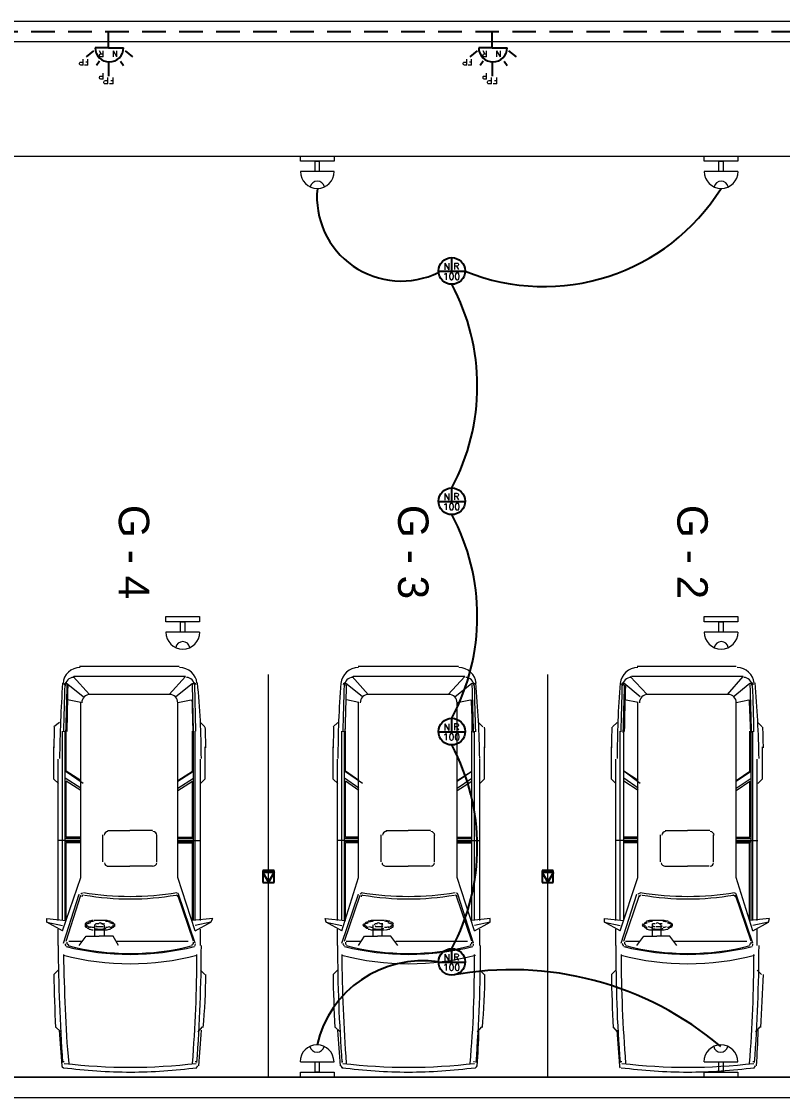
# Model space of a CAD drawing. Header units: millimetres. Extents: x -5 to 184, y -24 to 24.
# Drawn here: x 17.65 to 23.31, y -11 to -3 of the extents above; entities that cross this region are included whole.
import ezdxf

# ---------------------------------------------------------------- set-up
doc = ezdxf.new("R2010")
doc.units = ezdxf.units.MM
doc.linetypes.add('HIDDEN', pattern=[0.375, 0.25, -0.125])
doc.layers.add('Edificação', color=251, linetype='Continuous', lineweight=20)
doc.layers.add('Legenda', color=231, linetype='Continuous', lineweight=25)
for name, color, linetype in [('Eletroduto', 160, 'Continuous'), ('Estacionamento', 30, 'Continuous'), ('Pontos de iluminação', 50, 'Continuous')]:
    doc.layers.add(name, color=color, linetype=linetype)
doc.styles.add('Arial0', font='arial.ttf', dxfattribs={"height": 3.14658})
doc.styles.add('ROMANS', font='ROMANS.SHX')

msp = doc.modelspace()

# ---------------------------------------------------------------- linework, layer by layer
at = {"layer": 'Edificação', "color": 252}
msp.add_line((26.85, -3.15), (6.9, -3.15), dxfattribs=at)
at = {"layer": 'Edificação'}
for p, q in [((6.9, -4), (26.85, -4)), ((1.45, -10.85), (26.85, -10.85)), ((2.1, -11), (26.85, -11))]:
    msp.add_line(p, q, dxfattribs=at)
at = {"layer": 'Edificação', "color": 252}
msp.add_lwpolyline([(0, -11), (27, -11), (27, -3), (0, -3)], close=True, dxfattribs=at)
at = {"layer": 'Eletroduto', "linetype": 'HIDDEN', "ltscale": 0.7}
for p, q in [((9.75, -3.075), (24, -3.075)), ((18.3, -3.15), (18.3, -3.075)), ((21.15, -3.15), (21.15, -3.075))]:
    msp.add_line(p, q, dxfattribs=at)
at = {"layer": 'Eletroduto'}
for centre, radius, start, end in [((20.4741, -4.3037), 0.6261, 174.20831, 296.3093), ((21.5343, -3.4179), 1.5527, 247.86612, 328.00928), ((19.4347, -5.7106), 1.6051, 331.85817, 28.13421), ((19.4346, -7.4225), 1.6051, 331.85817, 28.13421), ((19.4347, -9.1356), 1.6051, 331.85817, 28.13421), ((20.6335, -10.7885), 0.8048, 81.59648, 167.14729), ((21.2932, -12.4517), 2.4017, 49.65147, 100.63238)]:
    msp.add_arc(centre, radius, start, end, dxfattribs=at)
at = {"layer": 'Estacionamento', "linetype": 'Continuous', "lineweight": 20}
for points in [[(18.8241, -7.7962), (18.085, -7.7962), (18.085, -7.7962)], [(20.8989, -7.7962), (20.1533, -7.7962), (20.1533, -7.7962)], [(22.9639, -7.7962), (22.228, -7.7962), (22.228, -7.7962)], [(18.1109, -8.0199), (17.9845, -7.9194), (17.9845, -7.9194)], [(18.1595, -8.0037), (18.0363, -7.8708), (18.0363, -7.8708)], [(18.8727, -7.8708), (18.0428, -7.8708), (18.0428, -7.8708)], [(18.7495, -8.0037), (18.8727, -7.8708), (18.8727, -7.8708)], [(18.7982, -8.0199), (18.9246, -7.9194), (18.9246, -7.9194)], [(20.1857, -8.0199), (20.0592, -7.9194), (20.0592, -7.9194)], [(20.2278, -8.0037), (20.1111, -7.8708), (20.1111, -7.8708)], [(20.9475, -7.8708), (20.1176, -7.8708), (20.1176, -7.8708)], [(20.8243, -8.0037), (20.9475, -7.8708), (20.9475, -7.8708)], [(20.8729, -8.0199), (20.9994, -7.9194), (20.9994, -7.9194)], [(22.2507, -8.0199), (22.1275, -7.9194), (22.1275, -7.9194)], [(22.3026, -8.0037), (22.1761, -7.8708), (22.1761, -7.8708)], [(23.0158, -7.8708), (22.1859, -7.8708), (22.1859, -7.8708)], [(22.8991, -8.0037), (23.0158, -7.8708), (23.0158, -7.8708)], [(22.9412, -8.0199), (23.0644, -7.9194), (23.0644, -7.9194)], [(18.9311, -8.276), (18.9246, -7.9291), (18.9246, -7.9291)], [(18.9473, -8.276), (18.9408, -7.9291), (18.9408, -7.9291)], [(18.0947, -8.062), (17.9942, -8.0426), (17.9942, -8.0426)], [(18.7495, -8.0037), (18.1595, -8.0037), (18.1595, -8.0037)], [(18.8144, -8.062), (18.9149, -8.0426), (18.9149, -8.0426)], [(20.1597, -8.062), (20.069, -8.0426), (20.069, -8.0426)], [(20.8243, -8.0037), (20.2278, -8.0037), (20.2278, -8.0037)], [(20.8891, -8.062), (20.9896, -8.0426), (20.9896, -8.0426)], [(22.2345, -8.062), (22.134, -8.0426), (22.134, -8.0426)], [(22.8991, -8.0037), (22.3026, -8.0037), (22.3026, -8.0037)], [(22.9639, -8.062), (23.0579, -8.0426), (23.0579, -8.0426)], [(17.9358, -8.2112), (17.8937, -8.2436), (17.8937, -8.2436)], [(19.0154, -8.2436), (18.983, -8.2112), (18.983, -8.2112)], [(20.0041, -8.2112), (19.9685, -8.2436), (19.9685, -8.2436)], [(21.0804, -8.2436), (21.048, -8.2112), (21.048, -8.2112)], [(22.0789, -8.2112), (22.0432, -8.2436), (22.0432, -8.2436)], [(23.1552, -8.2436), (23.1228, -8.2112), (23.1228, -8.2112)], [(17.9845, -8.5742), (17.9845, -8.276), (17.9845, -8.276)], [(18.9246, -8.5742), (18.9246, -8.276), (18.9246, -8.276)], [(20.0592, -8.5742), (20.0592, -8.276), (20.0592, -8.276)], [(20.9994, -8.5742), (20.9994, -8.276), (20.9994, -8.276)], [(22.1275, -8.5742), (22.1275, -8.276), (22.1275, -8.276)], [(23.0644, -8.5742), (23.0644, -8.276), (23.0644, -8.276)], [(17.9294, -8.665), (17.8937, -8.6326), (17.8937, -8.3927)], [(19.0154, -8.3927), (19.0154, -8.6326), (18.983, -8.665)], [(20.0041, -8.665), (19.9685, -8.6326), (19.9685, -8.3927)], [(21.0901, -8.3927), (21.0901, -8.6326), (21.0577, -8.665)], [(22.0692, -8.665), (22.0367, -8.6326), (22.0367, -8.3927)], [(23.1552, -8.3927), (23.1552, -8.6326), (23.1228, -8.665)], [(18.1109, -8.665), (17.978, -8.5742), (17.978, -8.5742)], [(18.0947, -8.7007), (17.978, -8.6261), (17.978, -8.6261)], [(18.0947, -8.6423), (17.9845, -8.5742), (17.9845, -8.5742)], [(18.8144, -8.6423), (18.9246, -8.5742), (18.9246, -8.5742)], [(18.8144, -8.6488), (18.9311, -8.5742), (18.9311, -8.5742)], [(18.8144, -8.7007), (18.9311, -8.6261), (18.9311, -8.6261)], [(20.1857, -8.665), (20.0528, -8.5742), (20.0528, -8.5742)], [(20.1597, -8.7007), (20.0528, -8.6261), (20.0528, -8.6261)], [(20.1597, -8.6423), (20.0592, -8.5742), (20.0592, -8.5742)], [(20.8891, -8.6423), (20.9994, -8.5742), (20.9994, -8.5742)], [(20.8891, -8.6488), (20.9994, -8.5742), (20.9994, -8.5742)], [(20.8891, -8.7007), (20.9994, -8.6261), (20.9994, -8.6261)], [(22.2507, -8.665), (22.1275, -8.5742), (22.1275, -8.5742)], [(22.2345, -8.6423), (22.1275, -8.5742), (22.1275, -8.5742)], [(22.2345, -8.7007), (22.1275, -8.6261), (22.1275, -8.6261)], [(22.9639, -8.6423), (23.0644, -8.5742), (23.0644, -8.5742)], [(22.9639, -8.6488), (23.0741, -8.5742), (23.0741, -8.5742)], [(22.9639, -8.7007), (23.0741, -8.6261), (23.0741, -8.6261)], [(18.0947, -8.7169), (17.9845, -8.6488), (17.9845, -8.6488)], [(17.9845, -9.0638), (17.9845, -8.6488), (17.9845, -8.6488)], [(18.8144, -8.7169), (18.9246, -8.6488), (18.9246, -8.6488)], [(18.9246, -9.0638), (18.9246, -8.6488), (18.9246, -8.6488)], [(20.1597, -8.7169), (20.0592, -8.6488), (20.0592, -8.6488)], [(20.0592, -9.0638), (20.0592, -8.6488), (20.0592, -8.6488)], [(20.8891, -8.7169), (20.9994, -8.6488), (20.9994, -8.6488)], [(20.9994, -9.0638), (20.9994, -8.6488), (20.9994, -8.6488)], [(22.2345, -8.7169), (22.1275, -8.6488), (22.1275, -8.6488)], [(22.1275, -9.0638), (22.1275, -8.6488), (22.1275, -8.6488)], [(22.9639, -8.7169), (23.0644, -8.6488), (23.0644, -8.6488)], [(23.0644, -9.0638), (23.0644, -8.6488), (23.0644, -8.6488)], [(18.2924, -9.0151), (18.4578, -9.0151), (18.4578, -9.0151)], [(18.6264, -9.0151), (18.4578, -9.0151), (18.4578, -9.0151)], [(20.3607, -9.0151), (20.5261, -9.0151), (20.5261, -9.0151)], [(20.6914, -9.0151), (20.5261, -9.0151), (20.5261, -9.0151)], [(22.4355, -9.0151), (22.6008, -9.0151), (22.6008, -9.0151)], [(22.7662, -9.0151), (22.6008, -9.0151), (22.6008, -9.0151)], [(18.0947, -9.0897), (17.9294, -9.0897), (17.9294, -9.0897)], [(18.0947, -9.0735), (17.978, -9.0735), (17.978, -9.0735)], [(18.0947, -9.0994), (17.978, -9.0994), (17.978, -9.0994)], [(18.0947, -9.0638), (17.9845, -9.0638), (17.9845, -9.0638)], [(18.0947, -9.1059), (17.9845, -9.1059), (17.9845, -9.1059)], [(18.8144, -9.0638), (18.9246, -9.0638), (18.9246, -9.0638)], [(18.8144, -9.0735), (18.9311, -9.0735), (18.9311, -9.0735)], [(18.8144, -9.0897), (18.983, -9.0897), (18.983, -9.0897)], [(18.8144, -9.0994), (18.9311, -9.0994), (18.9311, -9.0994)], [(18.8144, -9.1059), (18.9246, -9.1059), (18.9246, -9.1059)], [(20.1597, -9.0897), (20.0041, -9.0897), (20.0041, -9.0897)], [(20.1597, -9.0735), (20.0528, -9.0735), (20.0528, -9.0735)], [(20.1597, -9.0994), (20.0528, -9.0994), (20.0528, -9.0994)], [(20.1597, -9.0638), (20.0592, -9.0638), (20.0592, -9.0638)], [(20.1597, -9.1059), (20.0592, -9.1059), (20.0592, -9.1059)], [(20.8891, -9.0638), (20.9994, -9.0638), (20.9994, -9.0638)], [(20.8891, -9.0735), (20.9994, -9.0735), (20.9994, -9.0735)], [(20.8891, -9.0897), (21.0577, -9.0897), (21.0577, -9.0897)], [(20.8891, -9.0994), (20.9994, -9.0994), (20.9994, -9.0994)], [(20.8891, -9.1059), (20.9994, -9.1059), (20.9994, -9.1059)], [(22.2345, -9.0897), (22.0692, -9.0897), (22.0692, -9.0897)], [(22.2345, -9.0638), (22.1275, -9.0638), (22.1275, -9.0638)], [(22.2345, -9.0735), (22.1275, -9.0735), (22.1275, -9.0735)], [(22.2345, -9.0994), (22.1275, -9.0994), (22.1275, -9.0994)], [(22.2345, -9.1059), (22.1275, -9.1059), (22.1275, -9.1059)], [(22.9639, -9.0638), (23.0644, -9.0638), (23.0644, -9.0638)], [(22.9639, -9.0735), (23.0741, -9.0735), (23.0741, -9.0735)], [(22.9639, -9.0897), (23.1228, -9.0897), (23.1228, -9.0897)], [(22.9639, -9.0994), (23.0741, -9.0994), (23.0741, -9.0994)], [(22.9639, -9.1059), (23.0644, -9.1059), (23.0644, -9.1059)]]:
    msp.add_lwpolyline(points, dxfattribs=at)
at = {"layer": 'Estacionamento', "linetype": 'Continuous', "lineweight": 9}
for points in [[(19.4887, -10.85), (17.4204, -10.85), (17.4204, -7.8546)], [(21.5634, -10.85), (19.4887, -10.85), (19.4887, -7.8546)], [(23.6252, -10.85), (21.5634, -10.85), (21.5634, -7.8546)], [(18.0947, -9.3652), (18.0947, -8.062), (18.0947, -8.062)], [(18.8144, -9.3652), (18.8144, -8.062), (18.8144, -8.062)], [(20.1565, -9.3652), (20.1565, -8.062), (20.1565, -8.062)], [(20.8891, -9.3652), (20.8891, -8.062), (20.8891, -8.062)], [(22.2313, -9.3652), (22.2313, -8.062), (22.2313, -8.062)], [(22.9639, -9.3652), (22.9639, -8.062), (22.9639, -8.062)], [(17.9585, -9.6829), (17.9585, -8.276), (17.9585, -8.276)], [(17.978, -9.6829), (17.978, -8.276), (17.978, -8.276)], [(18.9311, -9.6829), (18.9311, -8.276), (18.9311, -8.276)], [(18.9441, -9.6829), (18.9441, -8.276), (18.9441, -8.276)], [(20.0333, -9.6829), (20.0333, -8.276), (20.0333, -8.276)], [(20.0528, -9.6829), (20.0528, -8.276), (20.0528, -8.276)], [(20.9994, -9.6829), (20.9994, -8.276), (20.9994, -8.276)], [(21.0188, -9.6829), (21.0188, -8.276), (21.0188, -8.276)], [(22.1016, -9.6829), (22.1016, -8.276), (22.1016, -8.276)], [(22.1275, -9.6829), (22.1275, -8.276), (22.1275, -8.276)], [(23.0741, -9.6829), (23.0741, -8.276), (23.0741, -8.276)], [(23.0871, -9.6829), (23.0871, -8.276), (23.0871, -8.276)], [(17.9261, -9.6829), (17.9261, -8.4835), (17.9261, -8.4835)], [(18.983, -9.6829), (18.983, -8.4835), (18.983, -8.4835)], [(20.0009, -9.6829), (20.0009, -8.4835), (20.0009, -8.4835)], [(21.0577, -9.6829), (21.0577, -8.4835), (21.0577, -8.4835)], [(22.0692, -9.6829), (22.0692, -8.4835), (22.0692, -8.4835)], [(23.1195, -9.6829), (23.1195, -8.4835), (23.1195, -8.4835)], [(17.978, -9.6829), (17.978, -8.6261), (17.978, -8.6261)], [(20.0528, -9.6829), (20.0528, -8.6261), (20.0528, -8.6261)], [(22.1275, -9.6829), (22.1275, -8.6261), (22.1275, -8.6261)], [(17.9845, -9.6829), (17.9845, -9.1059), (17.9845, -9.1059)], [(18.2568, -9.2485), (18.2568, -9.0475), (18.2568, -9.0475)], [(18.6588, -9.2485), (18.6588, -9.0475), (18.6588, -9.0475)], [(18.9246, -9.6829), (18.9246, -9.1059), (18.9246, -9.1059)], [(20.0592, -9.6829), (20.0592, -9.1059), (20.0592, -9.1059)], [(20.3251, -9.2485), (20.3251, -9.0475), (20.3251, -9.0475)], [(20.7206, -9.2485), (20.7206, -9.0475), (20.7206, -9.0475)], [(20.9994, -9.6829), (20.9994, -9.1059), (20.9994, -9.1059)], [(22.1275, -9.6829), (22.1275, -9.1059), (22.1275, -9.1059)], [(22.3998, -9.2485), (22.3998, -9.0475), (22.3998, -9.0475)], [(22.7953, -9.2485), (22.7953, -9.0475), (22.7953, -9.0475)], [(23.0612, -9.6829), (23.0612, -9.1059), (23.0612, -9.1059)], [(18.2892, -9.281), (18.4578, -9.281), (18.4578, -9.281)], [(18.6264, -9.281), (18.4578, -9.281), (18.4578, -9.281)], [(20.3575, -9.281), (20.5261, -9.281), (20.5261, -9.281)], [(20.6882, -9.281), (20.5261, -9.281), (20.5261, -9.281)], [(22.4322, -9.281), (22.6008, -9.281), (22.6008, -9.281)], [(22.7629, -9.281), (22.6008, -9.281), (22.6008, -9.281)], [(17.9585, -9.7607), (18.0947, -9.3652), (18.0947, -9.3652)], [(18.9441, -9.7607), (18.8144, -9.3652), (18.8144, -9.3652)], [(20.0333, -9.7607), (20.1565, -9.3652), (20.1565, -9.3652)], [(21.0188, -9.7607), (20.8891, -9.3652), (20.8891, -9.3652)], [(22.1016, -9.7607), (22.2313, -9.3652), (22.2313, -9.3652)], [(23.0871, -9.7607), (22.9639, -9.3652), (22.9639, -9.3652)], [(17.965, -9.8515), (18.0817, -9.4884), (18.0817, -9.4884)], [(17.9845, -9.8386), (18.0947, -9.4949), (18.0947, -9.4949)], [(18.9311, -9.8386), (18.8144, -9.4949), (18.8144, -9.4949)], [(18.9441, -9.8515), (18.8209, -9.4884), (18.8209, -9.4884)], [(20.0333, -9.8515), (20.1565, -9.4884), (20.1565, -9.4884)], [(20.0528, -9.8386), (20.1695, -9.4949), (20.1695, -9.4949)], [(20.9994, -9.8386), (20.8827, -9.4949), (20.8827, -9.4949)], [(21.0123, -9.8515), (20.8956, -9.4884), (20.8956, -9.4884)], [(22.1081, -9.8515), (22.2248, -9.4884), (22.2248, -9.4884)], [(22.1275, -9.8386), (22.2442, -9.4949), (22.2442, -9.4949)], [(23.0741, -9.8386), (22.9574, -9.4949), (22.9574, -9.4949)], [(23.0871, -9.8515), (22.9639, -9.4884), (22.9639, -9.4884)], [(17.8418, -9.6959), (17.8418, -9.67), (17.9845, -9.6829)], [(19.0608, -9.6959), (19.0737, -9.67), (18.9246, -9.6829)], [(19.9166, -9.6959), (19.9101, -9.67), (20.0592, -9.6829)], [(21.1355, -9.6959), (21.1355, -9.67), (20.9994, -9.6829)], [(21.9849, -9.6959), (21.9849, -9.67), (22.1275, -9.6829)], [(23.2038, -9.6959), (23.2103, -9.67), (23.0612, -9.6829)], [(17.9585, -9.7607), (17.8418, -9.6959), (17.9585, -9.7218)], [(17.9261, -9.871), (17.9261, -9.7478), (17.9261, -9.7478)], [(18.1984, -9.7154), (18.2049, -9.7089), (18.2049, -9.7089)], [(18.1984, -9.7413), (18.1984, -9.7154), (18.1984, -9.7154)], [(18.1984, -9.7997), (18.1984, -9.7478), (18.1984, -9.7478)], [(18.2568, -9.7154), (18.2633, -9.7089), (18.2633, -9.7089)], [(18.2698, -9.7413), (18.2698, -9.7154), (18.2698, -9.7154)], [(18.2698, -9.7997), (18.2698, -9.7478), (18.2698, -9.7478)], [(18.9441, -9.7607), (19.0608, -9.6959), (18.9441, -9.7218)], [(18.983, -9.871), (18.983, -9.7478), (18.983, -9.7478)], [(20.0333, -9.7607), (19.9166, -9.6959), (20.0333, -9.7218)], [(20.0009, -9.871), (20.0009, -9.7478), (20.0009, -9.7478)], [(20.2667, -9.7413), (20.2667, -9.7154), (20.2667, -9.7154)], [(20.2667, -9.7997), (20.2667, -9.7478), (20.2667, -9.7478)], [(20.2732, -9.7154), (20.2797, -9.7089), (20.2797, -9.7089)], [(20.3316, -9.7154), (20.338, -9.7089), (20.338, -9.7089)], [(20.3316, -9.7413), (20.3316, -9.7154), (20.3316, -9.7154)], [(20.3316, -9.7997), (20.3316, -9.7478), (20.3316, -9.7478)], [(21.0188, -9.7607), (21.1355, -9.6959), (21.0188, -9.7218)], [(21.0577, -9.871), (21.0577, -9.7478), (21.0577, -9.7478)], [(22.1016, -9.7607), (21.9849, -9.6959), (22.1016, -9.7218)], [(22.0692, -9.871), (22.0692, -9.7478), (22.0692, -9.7478)], [(22.3415, -9.7154), (22.3415, -9.7089), (22.3415, -9.7089)], [(22.3415, -9.7413), (22.3415, -9.7154), (22.3415, -9.7154)], [(22.3415, -9.7997), (22.3415, -9.7478), (22.3415, -9.7478)], [(22.3998, -9.7154), (22.3998, -9.7089), (22.3998, -9.7089)], [(22.4063, -9.7413), (22.4063, -9.7154), (22.4063, -9.7154)], [(22.4063, -9.7997), (22.4063, -9.7478), (22.4063, -9.7478)], [(23.0871, -9.7607), (23.2038, -9.6959), (23.0871, -9.7218)], [(23.1195, -9.871), (23.1195, -9.7478), (23.1195, -9.7478)], [(18.0039, -9.8386), (18.1012, -9.8386), (18.1012, -9.8386)], [(18.0817, -9.871), (18.1336, -9.7997), (18.2309, -9.7997)], [(18.3735, -9.871), (18.3346, -9.7997), (18.2309, -9.7997)], [(18.3605, -9.8386), (18.8922, -9.8386), (18.8922, -9.8386)], [(20.0657, -9.8386), (20.1759, -9.8386), (20.1759, -9.8386)], [(20.1565, -9.871), (20.2019, -9.7997), (20.2991, -9.7997)], [(20.4483, -9.871), (20.3964, -9.7997), (20.2991, -9.7997)], [(20.4353, -9.8386), (20.9669, -9.8386), (20.9669, -9.8386)], [(22.1405, -9.8386), (22.2507, -9.8386), (22.2507, -9.8386)], [(22.2248, -9.871), (22.2766, -9.7997), (22.3739, -9.7997)], [(22.523, -9.871), (22.4712, -9.7997), (22.3739, -9.7997)], [(22.4971, -9.8386), (23.0417, -9.8386), (23.0417, -9.8386)], [(17.9261, -10.0525), (17.8937, -10.0849), (17.8937, -10.0849)], [(19.0154, -10.0849), (18.983, -10.0525), (18.983, -10.0525)], [(20.0009, -10.0525), (19.9685, -10.0849), (19.9685, -10.0849)], [(21.0901, -10.0849), (21.0577, -10.0525), (21.0577, -10.0525)], [(22.0692, -10.0525), (22.0367, -10.0849), (22.0367, -10.0849)], [(23.1519, -10.0849), (23.1195, -10.0525), (23.1195, -10.0525)], [(17.9456, -10.5129), (17.9067, -10.4739), (17.9067, -10.4739)], [(18.9959, -10.4739), (18.9635, -10.5129), (18.9635, -10.5129)], [(20.0203, -10.5129), (19.9814, -10.4739), (19.9814, -10.4739)], [(21.0707, -10.4739), (21.0383, -10.5129), (21.0383, -10.5129)], [(22.0821, -10.5129), (22.0497, -10.4739), (22.0497, -10.4739)], [(23.139, -10.4739), (23.1065, -10.5129), (23.1065, -10.5129)], [(17.965, -10.7333), (17.9715, -10.7333), (17.9715, -10.7333)], [(18.9441, -10.7333), (18.9505, -10.7333), (18.9505, -10.7333)], [(20.0333, -10.7333), (20.0398, -10.7333), (20.0398, -10.7333)], [(21.0123, -10.7333), (21.0188, -10.7333), (21.0188, -10.7333)], [(22.1081, -10.7333), (22.1146, -10.7333), (22.1146, -10.7333)], [(23.0871, -10.7333), (23.0936, -10.7333), (23.0936, -10.7333)], [(25.7, -10.85), (13.2774, -10.85), (13.2774, -10.85)]]:
    msp.add_lwpolyline(points, dxfattribs=at)
at = {"layer": 'Estacionamento', "linetype": 'Continuous', "lineweight": 20}
for points in [[(18.0882, -7.8027), (18.0234, -7.8027), (17.965, -7.8546), (17.9618, -7.9226)], [(18.957, -7.9194), (18.9505, -7.8546), (18.8954, -7.8027), (18.8273, -7.8027)], [(20.1565, -7.8027), (20.0884, -7.8027), (20.0333, -7.8546), (20.0268, -7.9226)], [(21.0318, -7.9194), (21.0253, -7.8546), (20.9702, -7.8027), (20.9021, -7.8027)], [(22.2313, -7.8027), (22.1632, -7.8027), (22.1081, -7.8546), (22.1016, -7.9226)], [(23.0968, -7.9194), (23.0903, -7.8546), (23.0352, -7.8027), (22.9704, -7.8027)], [(17.9585, -7.9194), (17.9456, -8.1074), (17.9391, -8.2954), (17.9358, -8.4802)], [(18.0396, -7.8773), (18.0072, -7.8773), (17.978, -7.9032), (17.978, -7.9388)], [(18.9408, -7.9388), (18.9376, -7.9032), (18.9116, -7.8773), (18.8792, -7.8773)], [(18.9894, -8.4802), (18.9894, -8.2922), (18.9797, -8.1042), (18.9603, -7.9162)], [(20.0268, -7.9194), (20.0106, -8.1074), (20.0041, -8.2954), (20.0041, -8.4802)], [(20.1143, -7.8773), (20.0819, -7.8773), (20.0528, -7.9032), (20.0528, -7.9388)], [(21.0156, -7.9388), (21.0123, -7.9032), (20.9864, -7.8773), (20.954, -7.8773)], [(21.0577, -8.4802), (21.0545, -8.2922), (21.0448, -8.1042), (21.0285, -7.9162)], [(22.1016, -7.9194), (22.0854, -8.1074), (22.0789, -8.2954), (22.0789, -8.4802)], [(22.1826, -7.8773), (22.147, -7.8773), (22.121, -7.9032), (22.1178, -7.9388)], [(23.0806, -7.9388), (23.0806, -7.9032), (23.0514, -7.8773), (23.019, -7.8773)], [(23.1325, -8.4802), (23.1292, -8.2922), (23.1195, -8.1042), (23.1033, -7.9162)], [(17.9747, -7.9324), (17.9715, -8.0491), (17.9683, -8.1658), (17.965, -8.2825)], [(17.991, -7.9324), (17.9877, -8.0491), (17.9845, -8.1658), (17.9812, -8.2857)], [(17.9974, -7.9356), (17.9942, -8.0491), (17.991, -8.1625), (17.991, -8.2792)], [(20.0495, -7.9324), (20.0463, -8.0491), (20.043, -8.1658), (20.0398, -8.2825)], [(20.0657, -7.9324), (20.0625, -8.0491), (20.0592, -8.1658), (20.056, -8.2857)], [(20.0657, -7.9356), (20.0625, -8.0491), (20.0592, -8.1625), (20.056, -8.2792)], [(21.0123, -8.2857), (21.0091, -8.1658), (21.0058, -8.0491), (21.0026, -7.9324)], [(21.0285, -8.2825), (21.0253, -8.1658), (21.0221, -8.0523), (21.0188, -7.9356)], [(22.1146, -7.9324), (22.1113, -8.0491), (22.1081, -8.1658), (22.1048, -8.2825)], [(22.1308, -7.9324), (22.1275, -8.0491), (22.1243, -8.1658), (22.121, -8.2857)], [(22.1405, -7.9356), (22.1372, -8.0491), (22.134, -8.1625), (22.1308, -8.2792)], [(23.0774, -8.2857), (23.0741, -8.1658), (23.0709, -8.0491), (23.0676, -7.9324)], [(23.0936, -8.2825), (23.0936, -8.1658), (23.0903, -8.0523), (23.0839, -7.9356)], [(18.1628, -8.0037), (18.1304, -8.0037), (18.1012, -8.0296), (18.1012, -8.0653)], [(18.1628, -8.0037), (18.1304, -8.0037), (18.1012, -8.0296), (18.1012, -8.0653)], [(18.8144, -8.0653), (18.8144, -8.0296), (18.7884, -8.0037), (18.7528, -8.0037)], [(18.9278, -8.2792), (18.9278, -8.2014), (18.9246, -8.1236), (18.9214, -8.0426)], [(20.2311, -8.0037), (20.1954, -8.0037), (20.1695, -8.0296), (20.1695, -8.0653)], [(20.2311, -8.0037), (20.1954, -8.0037), (20.1695, -8.0296), (20.1695, -8.0653)], [(20.8891, -8.0653), (20.8891, -8.0296), (20.8632, -8.0037), (20.8275, -8.0037)], [(21.0026, -8.2792), (21.0026, -8.2014), (20.9994, -8.1236), (20.9961, -8.0426)], [(22.3058, -8.0037), (22.2702, -8.0037), (22.2442, -8.0296), (22.2442, -8.0653)], [(22.3058, -8.0037), (22.2702, -8.0037), (22.2442, -8.0296), (22.2442, -8.0653)], [(22.9639, -8.0653), (22.9639, -8.0296), (22.938, -8.0037), (22.9023, -8.0037)], [(23.0709, -8.2792), (23.0676, -8.2014), (23.0644, -8.1236), (23.0612, -8.0426)], [(17.8969, -8.2468), (17.8969, -8.2954), (17.8937, -8.3473), (17.8937, -8.3992)], [(19.0219, -8.3992), (19.0219, -8.3473), (19.0219, -8.2954), (19.0186, -8.2468)], [(19.9717, -8.2468), (19.9717, -8.2954), (19.9685, -8.3473), (19.9685, -8.3992)], [(21.0966, -8.3992), (21.0966, -8.3473), (21.0966, -8.2954), (21.0934, -8.2468)], [(22.04, -8.2468), (22.0367, -8.2954), (22.0367, -8.3473), (22.0367, -8.3992)], [(23.1649, -8.3992), (23.1649, -8.3473), (23.1617, -8.2954), (23.1617, -8.2468)], [(18.2957, -9.0216), (18.2795, -9.0216), (18.2665, -9.0378), (18.2665, -9.0508)], [(18.6588, -9.0508), (18.6588, -9.0378), (18.6458, -9.0216), (18.6296, -9.0216)], [(20.364, -9.0216), (20.3478, -9.0216), (20.3348, -9.0378), (20.3348, -9.0508)], [(20.7238, -9.0508), (20.7238, -9.0378), (20.7108, -9.0216), (20.6946, -9.0216)], [(22.4387, -9.0216), (22.4225, -9.0216), (22.4096, -9.0378), (22.4096, -9.0508)], [(22.7986, -9.0508), (22.7986, -9.0378), (22.7856, -9.0216), (22.7694, -9.0216)]]:
    msp.add_open_spline(points, degree=3, dxfattribs=at)
for points in [[(17.991, -7.9259), (17.991, -7.9194), (17.9845, -7.9194), (17.978, -7.9194), (17.978, -7.9194), (17.9747, -7.9226), (17.9683, -7.9259), (17.9683, -7.9324)], [(18.9473, -7.9324), (18.9473, -7.9259), (18.9441, -7.9226), (18.9376, -7.9194), (18.9376, -7.9194), (18.9343, -7.9194), (18.9278, -7.9194), (18.9246, -7.9259)], [(20.0657, -7.9259), (20.0657, -7.9194), (20.0592, -7.9194), (20.0528, -7.9194), (20.0528, -7.9194), (20.0495, -7.9226), (20.043, -7.9259), (20.043, -7.9324)], [(21.0221, -7.9324), (21.0221, -7.9259), (21.0188, -7.9226), (21.0123, -7.9194), (21.0123, -7.9194), (21.0091, -7.9194), (21.0026, -7.9194), (20.9994, -7.9259)], [(22.134, -7.9259), (22.1308, -7.9194), (22.1243, -7.9194), (22.121, -7.9194), (22.121, -7.9194), (22.1146, -7.9226), (22.1113, -7.9259), (22.1113, -7.9324)], [(23.0903, -7.9324), (23.0903, -7.9259), (23.0871, -7.9226), (23.0806, -7.9194), (23.0806, -7.9194), (23.0741, -7.9194), (23.0709, -7.9194), (23.0676, -7.9259)]]:
    msp.add_open_spline(points, degree=3, knots=[0, 0, 0, 0, 0.125, 0.125, 0.125, 0.125001, 1, 1, 1, 1], dxfattribs=at)
at = {"layer": 'Estacionamento', "linetype": 'Continuous', "lineweight": 9}
for points in [[(18.2698, -9.255), (18.2698, -9.268), (18.2827, -9.281), (18.2957, -9.281)], [(18.6264, -9.281), (18.6458, -9.281), (18.6588, -9.268), (18.6588, -9.255)], [(20.3316, -9.255), (20.3316, -9.268), (20.3445, -9.281), (20.364, -9.281)], [(20.6946, -9.281), (20.7076, -9.281), (20.7206, -9.268), (20.7206, -9.255)], [(22.4063, -9.255), (22.4063, -9.268), (22.4193, -9.281), (22.4387, -9.281)], [(22.7694, -9.281), (22.7824, -9.281), (22.7953, -9.268), (22.7953, -9.255)], [(18.1077, -9.482), (18.1012, -9.482), (18.0947, -9.482), (18.0947, -9.4884)], [(18.1141, -9.4949), (18.1077, -9.4949), (18.1012, -9.5014), (18.1012, -9.5079)], [(18.1141, -9.4755), (18.3411, -9.5144), (18.581, -9.5144), (18.8079, -9.4755)], [(18.1206, -9.4949), (18.3476, -9.5338), (18.5745, -9.5338), (18.8014, -9.4949)], [(18.8144, -9.5079), (18.8144, -9.5014), (18.8079, -9.4949), (18.8014, -9.4949)], [(18.8209, -9.4884), (18.8209, -9.482), (18.8144, -9.482), (18.8079, -9.482)], [(20.1824, -9.482), (20.1759, -9.482), (20.1695, -9.482), (20.1695, -9.4884)], [(20.1759, -9.4755), (20.4094, -9.5144), (20.6492, -9.5144), (20.8762, -9.4755)], [(20.1889, -9.4949), (20.1824, -9.4949), (20.1759, -9.5014), (20.1759, -9.5079)], [(20.1889, -9.4949), (20.4158, -9.5338), (20.6428, -9.5338), (20.8697, -9.4949)], [(20.8891, -9.5079), (20.8891, -9.5014), (20.8827, -9.4949), (20.8762, -9.4949)], [(20.8956, -9.4884), (20.8956, -9.482), (20.8891, -9.482), (20.8827, -9.482)], [(22.2507, -9.482), (22.2442, -9.482), (22.2377, -9.482), (22.2313, -9.4884)], [(22.2572, -9.4949), (22.2507, -9.4949), (22.2442, -9.5014), (22.2442, -9.5079)], [(22.2507, -9.4755), (22.4841, -9.5144), (22.724, -9.5144), (22.9509, -9.4755)], [(22.2637, -9.4949), (22.4906, -9.5338), (22.7175, -9.5338), (22.9445, -9.4949)], [(22.9574, -9.5079), (22.9509, -9.5014), (22.9445, -9.4949), (22.938, -9.4949)], [(22.9639, -9.4884), (22.9639, -9.482), (22.9574, -9.482), (22.9509, -9.482)], [(18.153, -9.6959), (18.1401, -9.6959), (18.1336, -9.7024), (18.1271, -9.7089)], [(18.1271, -9.7089), (18.1271, -9.7089), (18.1271, -9.7154), (18.1271, -9.7154)], [(18.1271, -9.7154), (18.1271, -9.7218), (18.1271, -9.7218), (18.1271, -9.7283)], [(18.1271, -9.7283), (18.1336, -9.7348), (18.1401, -9.7413), (18.153, -9.7413)], [(18.1401, -9.7089), (18.1336, -9.7089), (18.1336, -9.7154), (18.1336, -9.7154)], [(18.1336, -9.7154), (18.1336, -9.7218), (18.1336, -9.7283), (18.1401, -9.7283)], [(18.166, -9.7024), (18.153, -9.7024), (18.1466, -9.7089), (18.1401, -9.7089)], [(18.1401, -9.7218), (18.1466, -9.7283), (18.153, -9.7348), (18.166, -9.7348)], [(18.1855, -9.6829), (18.1725, -9.6829), (18.166, -9.6894), (18.153, -9.6894)], [(18.153, -9.7478), (18.166, -9.7478), (18.1725, -9.7543), (18.1855, -9.7543)], [(18.192, -9.6894), (18.179, -9.6894), (18.1725, -9.6959), (18.1595, -9.6959)], [(18.1595, -9.7283), (18.1725, -9.7348), (18.179, -9.7348), (18.192, -9.7348)], [(18.2373, -9.6829), (18.2244, -9.6829), (18.2049, -9.6829), (18.192, -9.6829)], [(18.2373, -9.6829), (18.2244, -9.6829), (18.2114, -9.6829), (18.192, -9.6829)], [(18.192, -9.7413), (18.2114, -9.7478), (18.2244, -9.7478), (18.2373, -9.7478)], [(18.192, -9.7543), (18.2049, -9.7543), (18.2244, -9.7543), (18.2373, -9.7543)], [(18.2114, -9.7089), (18.2114, -9.7089), (18.2049, -9.7089), (18.2049, -9.7089)], [(18.2049, -9.7218), (18.2049, -9.7283), (18.2114, -9.7283), (18.2114, -9.7283)], [(18.2244, -9.7089), (18.2179, -9.7089), (18.2179, -9.7089), (18.2114, -9.7089)], [(18.2114, -9.7283), (18.2179, -9.7283), (18.2179, -9.7283), (18.2244, -9.7283)], [(18.2373, -9.7024), (18.2309, -9.7024), (18.2309, -9.7024), (18.2244, -9.7089)], [(18.2244, -9.7283), (18.2309, -9.7283), (18.2309, -9.7283), (18.2373, -9.7283)], [(18.2827, -9.6829), (18.2698, -9.6829), (18.2503, -9.6829), (18.2373, -9.6829)], [(18.2827, -9.6829), (18.2633, -9.6829), (18.2503, -9.6829), (18.2373, -9.6829)], [(18.2503, -9.7089), (18.2438, -9.7024), (18.2438, -9.7024), (18.2373, -9.7024)], [(18.2373, -9.7283), (18.2438, -9.7283), (18.2438, -9.7283), (18.2503, -9.7283)], [(18.2373, -9.7478), (18.2503, -9.7478), (18.2633, -9.7478), (18.2827, -9.7413)], [(18.2373, -9.7543), (18.2503, -9.7543), (18.2698, -9.7543), (18.2827, -9.7543)], [(18.2568, -9.7089), (18.2503, -9.7089), (18.2503, -9.7089), (18.2438, -9.7089)], [(18.2438, -9.7283), (18.2503, -9.7283), (18.2503, -9.7283), (18.2568, -9.7283)], [(18.2698, -9.7089), (18.2698, -9.7089), (18.2698, -9.7089), (18.2633, -9.7089)], [(18.2633, -9.7283), (18.2698, -9.7283), (18.2698, -9.7283), (18.2698, -9.7218)], [(18.3087, -9.6959), (18.2957, -9.6959), (18.2892, -9.6894), (18.2762, -9.6894)], [(18.2762, -9.7348), (18.2892, -9.7348), (18.2957, -9.7348), (18.3087, -9.7283)], [(18.3151, -9.6894), (18.3022, -9.6894), (18.2892, -9.6829), (18.2827, -9.6829)], [(18.2827, -9.7543), (18.2892, -9.7543), (18.3022, -9.7478), (18.3151, -9.7478)], [(18.3346, -9.7089), (18.3281, -9.7089), (18.3216, -9.7024), (18.3087, -9.7024)], [(18.3087, -9.7348), (18.3216, -9.7348), (18.3281, -9.7283), (18.3346, -9.7218)], [(18.3411, -9.7089), (18.3346, -9.7024), (18.3281, -9.6959), (18.3151, -9.6959)], [(18.3151, -9.7413), (18.3281, -9.7413), (18.3346, -9.7348), (18.3411, -9.7283)], [(18.3411, -9.7154), (18.3411, -9.7154), (18.3411, -9.7089), (18.3346, -9.7089)], [(18.3346, -9.7283), (18.3411, -9.7283), (18.3411, -9.7218), (18.3411, -9.7154)], [(18.3476, -9.7154), (18.3476, -9.7154), (18.3476, -9.7089), (18.3476, -9.7089)], [(18.3476, -9.7283), (18.3476, -9.7218), (18.3476, -9.7218), (18.3476, -9.7154)], [(20.1954, -9.7089), (20.1954, -9.7089), (20.1889, -9.7154), (20.1889, -9.7154)], [(20.1889, -9.7154), (20.1889, -9.7218), (20.1954, -9.7218), (20.1954, -9.7283)], [(20.2278, -9.6959), (20.2148, -9.6959), (20.2084, -9.7024), (20.2019, -9.7089)], [(20.2084, -9.7089), (20.2019, -9.7089), (20.2019, -9.7154), (20.2019, -9.7154)], [(20.2019, -9.7154), (20.2019, -9.7218), (20.2019, -9.7283), (20.2084, -9.7283)], [(20.2019, -9.7283), (20.2084, -9.7348), (20.2148, -9.7413), (20.2278, -9.7413)], [(20.2278, -9.7024), (20.2213, -9.7024), (20.2148, -9.7089), (20.2084, -9.7089)], [(20.2084, -9.7218), (20.2148, -9.7283), (20.2213, -9.7348), (20.2278, -9.7348)], [(20.2602, -9.6829), (20.2473, -9.6829), (20.2408, -9.6894), (20.2278, -9.6894)], [(20.2278, -9.7478), (20.2408, -9.7478), (20.2473, -9.7543), (20.2602, -9.7543)], [(20.2667, -9.6894), (20.2537, -9.6894), (20.2473, -9.6959), (20.2343, -9.6959)], [(20.2343, -9.7283), (20.2473, -9.7348), (20.2537, -9.7348), (20.2667, -9.7348)], [(20.3056, -9.6829), (20.2862, -9.6829), (20.2732, -9.6829), (20.2537, -9.6829)], [(20.2537, -9.7543), (20.2732, -9.7543), (20.2862, -9.7543), (20.3056, -9.7543)], [(20.3056, -9.6829), (20.2926, -9.6829), (20.2732, -9.6829), (20.2602, -9.6829)], [(20.2602, -9.7413), (20.2732, -9.7478), (20.2926, -9.7478), (20.3056, -9.7478)], [(20.2862, -9.7089), (20.2862, -9.7089), (20.2797, -9.7089), (20.2797, -9.7089)], [(20.2797, -9.7218), (20.2797, -9.7283), (20.2862, -9.7283), (20.2862, -9.7283)], [(20.2991, -9.7089), (20.2926, -9.7089), (20.2926, -9.7089), (20.2862, -9.7089)], [(20.2862, -9.7283), (20.2926, -9.7283), (20.2926, -9.7283), (20.2991, -9.7283)], [(20.3056, -9.7024), (20.2991, -9.7024), (20.2926, -9.7024), (20.2926, -9.7089)], [(20.2926, -9.7283), (20.2926, -9.7283), (20.2991, -9.7283), (20.3056, -9.7283)], [(20.351, -9.6829), (20.338, -9.6829), (20.3186, -9.6829), (20.3056, -9.6829)], [(20.3445, -9.6829), (20.3316, -9.6829), (20.3186, -9.6829), (20.3056, -9.6829)], [(20.3186, -9.7089), (20.3121, -9.7024), (20.3056, -9.7024), (20.3056, -9.7024)], [(20.3056, -9.7283), (20.3056, -9.7283), (20.3121, -9.7283), (20.3186, -9.7283)], [(20.3056, -9.7478), (20.3186, -9.7478), (20.3316, -9.7478), (20.3445, -9.7413)], [(20.3056, -9.7543), (20.3186, -9.7543), (20.338, -9.7543), (20.351, -9.7543)], [(20.3316, -9.7089), (20.3251, -9.7089), (20.3251, -9.7089), (20.3186, -9.7089)], [(20.3186, -9.7283), (20.3251, -9.7283), (20.3251, -9.7283), (20.3316, -9.7283)], [(20.338, -9.7089), (20.338, -9.7089), (20.3316, -9.7089), (20.3316, -9.7089)], [(20.3316, -9.7283), (20.3316, -9.7283), (20.338, -9.7283), (20.338, -9.7218)], [(20.3834, -9.6959), (20.3705, -9.6959), (20.364, -9.6894), (20.351, -9.6894)], [(20.351, -9.7348), (20.364, -9.7348), (20.3705, -9.7348), (20.3834, -9.7283)], [(20.3899, -9.6894), (20.3769, -9.6894), (20.364, -9.6829), (20.3575, -9.6829)], [(20.3575, -9.7543), (20.364, -9.7543), (20.3769, -9.7478), (20.3899, -9.7478)], [(20.4029, -9.7089), (20.3964, -9.7089), (20.3834, -9.7024), (20.3769, -9.7024)], [(20.3769, -9.7348), (20.3834, -9.7348), (20.3964, -9.7283), (20.4029, -9.7218)], [(20.4158, -9.7089), (20.4094, -9.7024), (20.4029, -9.6959), (20.3899, -9.6959)], [(20.3899, -9.7413), (20.4029, -9.7413), (20.4094, -9.7348), (20.4158, -9.7283)], [(20.4094, -9.7154), (20.4094, -9.7154), (20.4029, -9.7089), (20.4029, -9.7089)], [(20.4029, -9.7283), (20.4029, -9.7283), (20.4094, -9.7218), (20.4094, -9.7154)], [(20.4158, -9.7154), (20.4158, -9.7154), (20.4158, -9.7089), (20.4094, -9.7089)], [(20.4094, -9.7283), (20.4158, -9.7218), (20.4158, -9.7218), (20.4158, -9.7154)], [(22.2702, -9.7089), (22.2702, -9.7089), (22.2637, -9.7154), (22.2637, -9.7154)], [(22.2637, -9.7154), (22.2637, -9.7218), (22.2702, -9.7218), (22.2702, -9.7283)], [(22.3026, -9.6959), (22.2896, -9.6959), (22.2831, -9.7024), (22.2766, -9.7089)], [(22.2831, -9.7089), (22.2766, -9.7089), (22.2766, -9.7154), (22.2766, -9.7154)], [(22.2766, -9.7154), (22.2766, -9.7218), (22.2766, -9.7283), (22.2831, -9.7283)], [(22.2766, -9.7283), (22.2831, -9.7348), (22.2896, -9.7413), (22.3026, -9.7413)], [(22.3026, -9.7024), (22.2961, -9.7024), (22.2896, -9.7089), (22.2831, -9.7089)], [(22.2831, -9.7218), (22.2896, -9.7283), (22.2961, -9.7348), (22.3026, -9.7348)], [(22.3285, -9.6829), (22.3155, -9.6829), (22.3026, -9.6894), (22.2961, -9.6894)], [(22.2961, -9.7478), (22.3026, -9.7478), (22.3155, -9.7543), (22.3285, -9.7543)], [(22.3415, -9.6894), (22.3285, -9.6894), (22.322, -9.6959), (22.3091, -9.6959)], [(22.3091, -9.7283), (22.322, -9.7348), (22.3285, -9.7348), (22.3415, -9.7348)], [(22.3804, -9.6829), (22.3609, -9.6829), (22.348, -9.6829), (22.3285, -9.6829)], [(22.3285, -9.7543), (22.348, -9.7543), (22.3609, -9.7543), (22.3804, -9.7543)], [(22.3804, -9.6829), (22.3674, -9.6829), (22.348, -9.6829), (22.335, -9.6829)], [(22.335, -9.7413), (22.348, -9.7478), (22.3674, -9.7478), (22.3804, -9.7478)], [(22.3544, -9.7089), (22.348, -9.7089), (22.348, -9.7089), (22.3415, -9.7089)], [(22.3415, -9.7218), (22.348, -9.7283), (22.348, -9.7283), (22.3544, -9.7283)], [(22.3609, -9.7089), (22.3609, -9.7089), (22.3544, -9.7089), (22.3544, -9.7089)], [(22.3544, -9.7283), (22.3544, -9.7283), (22.3609, -9.7283), (22.3609, -9.7283)], [(22.3804, -9.7024), (22.3739, -9.7024), (22.3674, -9.7024), (22.3674, -9.7089)], [(22.3674, -9.7283), (22.3674, -9.7283), (22.3739, -9.7283), (22.3804, -9.7283)], [(22.4258, -9.6829), (22.4128, -9.6829), (22.3933, -9.6829), (22.3804, -9.6829)], [(22.4193, -9.6829), (22.4063, -9.6829), (22.3933, -9.6829), (22.3804, -9.6829)], [(22.3933, -9.7089), (22.3869, -9.7024), (22.3804, -9.7024), (22.3804, -9.7024)], [(22.3804, -9.7283), (22.3804, -9.7283), (22.3869, -9.7283), (22.3933, -9.7283)], [(22.3804, -9.7478), (22.3933, -9.7478), (22.4063, -9.7478), (22.4193, -9.7413)], [(22.3804, -9.7543), (22.3933, -9.7543), (22.4128, -9.7543), (22.4258, -9.7543)], [(22.4063, -9.7089), (22.3998, -9.7089), (22.3998, -9.7089), (22.3933, -9.7089)], [(22.3933, -9.7283), (22.3998, -9.7283), (22.3998, -9.7283), (22.4063, -9.7283)], [(22.4128, -9.7089), (22.4128, -9.7089), (22.4063, -9.7089), (22.4063, -9.7089)], [(22.4063, -9.7283), (22.4063, -9.7283), (22.4128, -9.7283), (22.4128, -9.7218)], [(22.4582, -9.6894), (22.4452, -9.6894), (22.4322, -9.6829), (22.4193, -9.6829)], [(22.4452, -9.6959), (22.4387, -9.6959), (22.4258, -9.6894), (22.4193, -9.6894)], [(22.4193, -9.7348), (22.4258, -9.7348), (22.4387, -9.7348), (22.4452, -9.7283)], [(22.4193, -9.7543), (22.4322, -9.7543), (22.4452, -9.7478), (22.4582, -9.7478)], [(22.4776, -9.7089), (22.4712, -9.7089), (22.4582, -9.7024), (22.4517, -9.7024)], [(22.4517, -9.7348), (22.4582, -9.7348), (22.4712, -9.7283), (22.4776, -9.7218)], [(22.4841, -9.7089), (22.4776, -9.7024), (22.4647, -9.6959), (22.4582, -9.6959)], [(22.4582, -9.7413), (22.4647, -9.7413), (22.4776, -9.7348), (22.4841, -9.7283)], [(22.4841, -9.7154), (22.4841, -9.7154), (22.4776, -9.7089), (22.4776, -9.7089)], [(22.4776, -9.7283), (22.4776, -9.7283), (22.4841, -9.7218), (22.4841, -9.7154)], [(22.4906, -9.7154), (22.4906, -9.7154), (22.4906, -9.7089), (22.4841, -9.7089)], [(22.4841, -9.7283), (22.4906, -9.7218), (22.4906, -9.7218), (22.4906, -9.7154)], [(17.9261, -9.871), (17.9261, -10.1627), (17.9391, -10.448), (17.9585, -10.7398)], [(17.9845, -9.8775), (18.2957, -9.9553), (18.6264, -9.9553), (18.9376, -9.8775)], [(17.9974, -9.871), (18.3022, -9.9488), (18.6199, -9.9488), (18.9246, -9.871)], [(18.957, -10.7398), (18.9765, -10.448), (18.9894, -10.1627), (18.9894, -9.871)], [(20.0009, -9.871), (20.0009, -10.1627), (20.0139, -10.448), (20.0333, -10.7398)], [(20.0528, -9.8775), (20.364, -9.9553), (20.6946, -9.9553), (21.0058, -9.8775)], [(20.0657, -9.871), (20.3705, -9.9488), (20.6882, -9.9488), (20.9929, -9.871)], [(21.0318, -10.7398), (21.0512, -10.448), (21.0642, -10.1627), (21.0642, -9.871)], [(22.0692, -9.871), (22.0692, -10.1627), (22.0756, -10.448), (22.1016, -10.7398)], [(22.1275, -9.8775), (22.4387, -9.9553), (22.7694, -9.9553), (23.0806, -9.8775)], [(22.1405, -9.871), (22.4452, -9.9488), (22.7629, -9.9488), (23.0676, -9.871)], [(23.1001, -10.7398), (23.1195, -10.448), (23.1325, -10.1627), (23.1325, -9.871)], [(17.965, -9.9358), (17.9715, -10.2081), (17.978, -10.4739), (18.0039, -10.7463)], [(17.965, -9.9423), (18.2892, -10.0266), (18.6328, -10.0266), (18.957, -9.9423)], [(18.9246, -10.7463), (18.9441, -10.4739), (18.957, -10.2081), (18.957, -9.9358)], [(20.0333, -9.9358), (20.0333, -10.2081), (20.0463, -10.4739), (20.0657, -10.7463)], [(20.0333, -9.9423), (20.3575, -10.0266), (20.7011, -10.0266), (21.0253, -9.9423)], [(20.9864, -10.7463), (21.0123, -10.4739), (21.0188, -10.2081), (21.0188, -9.9358)], [(22.1081, -9.9358), (22.1081, -10.2081), (22.121, -10.4739), (22.1405, -10.7463)], [(22.1081, -9.9423), (22.4322, -10.0266), (22.7759, -10.0266), (23.1001, -9.9423)], [(23.0612, -10.7463), (23.0871, -10.4739), (23.0936, -10.2081), (23.0936, -9.9358)], [(17.8937, -10.0849), (17.8937, -10.2146), (17.9002, -10.3508), (17.9067, -10.4804)], [(19.0024, -10.4804), (19.0154, -10.3508), (19.0219, -10.2146), (19.0219, -10.0849)], [(19.9685, -10.0849), (19.9685, -10.2146), (19.975, -10.3508), (19.9814, -10.4804)], [(21.0772, -10.4804), (21.0901, -10.3508), (21.0966, -10.2146), (21.0966, -10.0849)], [(22.0367, -10.0849), (22.0367, -10.2146), (22.0432, -10.3508), (22.0497, -10.4804)], [(23.1454, -10.4804), (23.1519, -10.3508), (23.1584, -10.2146), (23.1649, -10.0849)], [(17.9326, -10.4999), (17.9391, -10.5907), (17.9456, -10.6749), (17.9521, -10.7657)], [(18.97, -10.7657), (18.9765, -10.6749), (18.983, -10.5907), (18.9894, -10.4999)], [(20.0009, -10.4999), (20.0074, -10.5907), (20.0139, -10.6749), (20.0203, -10.7657)], [(21.0383, -10.7657), (21.0448, -10.6749), (21.0512, -10.5907), (21.0512, -10.4999)], [(22.0756, -10.4999), (22.0821, -10.5907), (22.0886, -10.6749), (22.0951, -10.7657)], [(23.113, -10.7657), (23.1195, -10.6749), (23.126, -10.5907), (23.126, -10.4999)], [(17.9521, -10.7657), (17.9521, -10.7722), (17.9585, -10.7722), (17.965, -10.7787)], [(17.965, -10.7787), (18.1271, -10.7981), (18.2957, -10.8111), (18.4643, -10.8111)], [(17.9715, -10.7463), (18.2957, -10.7852), (18.6264, -10.7852), (18.9505, -10.7463)], [(18.4643, -10.8111), (18.6264, -10.8111), (18.7949, -10.7981), (18.957, -10.7787)], [(18.9505, -10.7787), (18.957, -10.7722), (18.9635, -10.7722), (18.9635, -10.7657)], [(20.0268, -10.7657), (20.0268, -10.7722), (20.0333, -10.7722), (20.0398, -10.7787)], [(20.0333, -10.7787), (20.1954, -10.7981), (20.364, -10.8111), (20.5261, -10.8111)], [(20.0398, -10.7463), (20.364, -10.7852), (20.6946, -10.7852), (21.0188, -10.7463)], [(20.5261, -10.8111), (20.6946, -10.8111), (20.8567, -10.7981), (21.0253, -10.7787)], [(21.0253, -10.7787), (21.0318, -10.7722), (21.0383, -10.7722), (21.0383, -10.7657)], [(22.0951, -10.7657), (22.0951, -10.7722), (22.0951, -10.7722), (22.1016, -10.7787)], [(22.1081, -10.7787), (22.2702, -10.7981), (22.4387, -10.8111), (22.6008, -10.8111)], [(22.1146, -10.7463), (22.4387, -10.7852), (22.7694, -10.7852), (23.0936, -10.7463)], [(22.6008, -10.8111), (22.7694, -10.8111), (22.9315, -10.7981), (23.1001, -10.7787)], [(23.0936, -10.7787), (23.1001, -10.7722), (23.1065, -10.7722), (23.1065, -10.7657)]]:
    msp.add_open_spline(points, degree=3, dxfattribs=at)
for points in [[(17.978, -9.858), (17.978, -9.858), (17.978, -9.8645), (17.978, -9.8645), (17.978, -9.8645), (17.978, -9.871), (17.9845, -9.871), (17.9845, -9.871)], [(17.991, -9.845), (17.991, -9.8515), (17.991, -9.8515), (17.991, -9.858), (17.991, -9.858), (17.9974, -9.858), (17.9974, -9.8645), (18.0039, -9.8645)], [(18.9181, -9.8645), (18.9246, -9.8645), (18.9246, -9.858), (18.9311, -9.858), (18.9311, -9.858), (18.9311, -9.8515), (18.9311, -9.8515), (18.9311, -9.845)], [(18.9376, -9.871), (18.9441, -9.871), (18.9441, -9.871), (18.9441, -9.8645), (18.9441, -9.8645), (18.9441, -9.8645), (18.9505, -9.858), (18.9441, -9.858)], [(20.0463, -9.858), (20.0398, -9.858), (20.0398, -9.8645), (20.0463, -9.8645), (20.0463, -9.8645), (20.0463, -9.871), (20.0463, -9.871), (20.0528, -9.871)], [(20.0592, -9.845), (20.0592, -9.8515), (20.0592, -9.8515), (20.0592, -9.858), (20.0592, -9.858), (20.0592, -9.858), (20.0657, -9.8645), (20.0657, -9.8645)], [(20.9864, -9.8645), (20.9929, -9.8645), (20.9929, -9.858), (20.9929, -9.858), (20.9929, -9.858), (20.9994, -9.8515), (20.9994, -9.8515), (20.9994, -9.845)], [(21.0058, -9.871), (21.0058, -9.871), (21.0123, -9.871), (21.0123, -9.8645), (21.0123, -9.8645), (21.0123, -9.8645), (21.0123, -9.858), (21.0123, -9.858)], [(22.121, -9.858), (22.1146, -9.858), (22.1146, -9.8645), (22.121, -9.8645), (22.121, -9.8645), (22.121, -9.871), (22.121, -9.871), (22.1275, -9.871)], [(22.134, -9.845), (22.134, -9.8515), (22.134, -9.8515), (22.134, -9.858), (22.134, -9.858), (22.134, -9.858), (22.1405, -9.8645), (22.1405, -9.8645)], [(23.0612, -9.8645), (23.0676, -9.8645), (23.0676, -9.858), (23.0676, -9.858), (23.0676, -9.858), (23.0741, -9.8515), (23.0741, -9.8515), (23.0741, -9.845)], [(23.0806, -9.871), (23.0806, -9.871), (23.0871, -9.871), (23.0871, -9.8645), (23.0871, -9.8645), (23.0871, -9.8645), (23.0871, -9.858), (23.0871, -9.858)]]:
    msp.add_open_spline(points, degree=3, knots=[0, 0, 0, 0, 0.125, 0.125, 0.125, 0.125001, 1, 1, 1, 1], dxfattribs=at)
at = {"layer": 'Legenda', "color": 1, "linetype": 'Continuous'}
for p, q in [((19.5297, -9.3129), (19.4467, -9.3129)), ((19.4467, -9.3129), (19.4467, -9.4028)), ((19.5297, -9.4028), (19.5297, -9.3129)), ((21.6044, -9.3129), (21.5215, -9.3129)), ((21.5215, -9.3129), (21.5215, -9.4028)), ((21.6044, -9.4028), (21.6044, -9.3129)), ((19.4467, -9.4028), (19.5297, -9.4028)), ((21.5215, -9.4028), (21.6044, -9.4028))]:
    msp.add_line(p, q, dxfattribs=at)
at = {"layer": 'Legenda', "color": 1}
for p, q in [((19.5299, -9.3266), (19.4474, -9.3266)), ((19.4474, -9.3266), (19.4887, -9.3981)), ((19.4887, -9.3266), (19.4887, -9.3129)), ((19.5299, -9.3266), (19.4887, -9.3981)), ((19.4887, -9.3981), (19.5299, -9.3266)), ((19.4887, -9.3981), (19.5299, -9.3266)), ((21.6047, -9.3266), (21.5222, -9.3266)), ((21.5222, -9.3266), (21.5634, -9.3981)), ((21.5634, -9.3266), (21.5634, -9.3129)), ((21.6047, -9.3266), (21.5634, -9.3981)), ((21.5634, -9.3981), (21.6047, -9.3266)), ((21.5634, -9.3981), (21.6047, -9.3266))]:
    msp.add_line(p, q, dxfattribs=at)
at = {"layer": 'Pontos de iluminação'}
for p, q in [((18.3, -3.1946), (18.1998, -3.1946)), ((18.3, -3.1946), (18.3, -3.15)), ((18.3, -3.1946), (18.4114, -3.1946)), ((21.15, -3.1946), (21.0498, -3.1946)), ((21.15, -3.1946), (21.15, -3.15)), ((21.15, -3.1946), (21.2614, -3.1946)), ((18.1886, -3.2168), (18.1339, -3.2625)), ((18.4225, -3.2168), (18.4782, -3.2614)), ((21.0386, -3.2168), (20.9839, -3.2625)), ((21.2725, -3.2168), (21.3282, -3.2614)), ((18.2332, -3.2948), (18.2109, -3.3282)), ((18.3, -3.3059), (18.3, -3.4062)), ((18.3891, -3.2948), (18.4114, -3.3282)), ((21.0832, -3.2948), (21.0609, -3.3282)), ((21.15, -3.3059), (21.15, -3.4062)), ((21.2391, -3.2948), (21.2614, -3.3282)), ((20.85, -4.8563), (20.85, -4.7552)), ((20.7508, -4.8563), (20.9492, -4.8563)), ((20.85, -6.5687), (20.85, -6.4677)), ((20.7508, -6.5687), (20.9492, -6.5687)), ((20.85, -8.2812), (20.85, -8.1802)), ((20.7508, -8.2812), (20.9492, -8.2812)), ((20.85, -9.9937), (20.85, -9.8927)), ((20.7508, -9.9937), (20.9492, -9.9937))]:
    msp.add_line(p, q, dxfattribs=at)
at = {"layer": 'Pontos de iluminação', "linetype": 'Continuous', "lineweight": 9}
for points in [[(19.725, -4), (19.975, -4), (19.975, -4.0381), (19.725, -4.0381)], [(22.725, -4), (22.975, -4), (22.975, -4.0381), (22.725, -4.0381)], [(19.8345, -4.0381), (19.8655, -4.0381), (19.8655, -4.1143), (19.8345, -4.1143)], [(22.8345, -4.0381), (22.8655, -4.0381), (22.8655, -4.1143), (22.8345, -4.1143)], [(18.7251, -7.425), (18.9752, -7.425), (18.9752, -7.4631), (18.7251, -7.4631)], [(22.7251, -7.425), (22.9752, -7.425), (22.9752, -7.4631), (22.7251, -7.4631)], [(18.8347, -7.4631), (18.8657, -7.4631), (18.8657, -7.5393), (18.8347, -7.5393)], [(22.8347, -7.4631), (22.8657, -7.4631), (22.8657, -7.5393), (22.8347, -7.5393)], [(19.8655, -10.8119), (19.8345, -10.8119), (19.8345, -10.7357), (19.8655, -10.7357)], [(22.8655, -10.8119), (22.8345, -10.8119), (22.8345, -10.7357), (22.8655, -10.7357)], [(19.975, -10.85), (19.725, -10.85), (19.725, -10.8119), (19.975, -10.8119)], [(22.975, -10.85), (22.725, -10.85), (22.725, -10.8119), (22.975, -10.8119)]]:
    msp.add_lwpolyline(points, close=True, dxfattribs=at)
for points in [[(19.975, -4.1143), (19.725, -4.1143), (19.725, -4.1143)], [(22.975, -4.1143), (22.725, -4.1143), (22.725, -4.1143)], [(18.9752, -7.5393), (18.7251, -7.5393), (18.7251, -7.5393)], [(22.9752, -7.5393), (22.7251, -7.5393), (22.7251, -7.5393)], [(19.725, -10.7357), (19.975, -10.7357), (19.975, -10.7357)], [(22.725, -10.7357), (22.975, -10.7357), (22.975, -10.7357)]]:
    msp.add_lwpolyline(points, dxfattribs=at)
at = {"layer": 'Pontos de iluminação'}
for centre in [(20.8501, -4.8548), (20.8501, -6.5673), (20.8501, -8.2798), (20.8501, -9.9923)]:
    msp.add_circle(centre, 0.099, dxfattribs=at)
for centre in [(18.3056, -3.1946), (21.1556, -3.1946)]:
    msp.add_arc(centre, 0.1058, 180, 0, dxfattribs=at)
at = {"layer": 'Pontos de iluminação', "linetype": 'Continuous', "lineweight": 9}
for points in [[(19.725, -4.1143), (19.725, -4.1858), (19.7821, -4.2406), (19.8512, -4.2406), (19.8512, -4.2406), (19.9203, -4.2406), (19.9774, -4.1858), (19.9774, -4.1143)], [(22.725, -4.1143), (22.725, -4.1858), (22.7821, -4.2406), (22.8512, -4.2406), (22.8512, -4.2406), (22.9203, -4.2406), (22.9774, -4.1858), (22.9774, -4.1143)], [(19.9036, -4.2286), (19.8988, -4.2048), (19.8774, -4.1858), (19.8512, -4.1858), (19.8512, -4.1858), (19.8274, -4.1858), (19.8036, -4.2048), (19.7988, -4.2286)], [(22.9036, -4.2286), (22.8988, -4.2048), (22.8774, -4.1858), (22.8512, -4.1858), (22.8512, -4.1858), (22.8274, -4.1858), (22.8036, -4.2048), (22.7988, -4.2286)], [(18.7251, -7.5393), (18.7251, -7.6108), (18.7823, -7.6656), (18.8514, -7.6656), (18.8514, -7.6656), (18.9204, -7.6656), (18.9776, -7.6108), (18.9776, -7.5393)], [(22.7251, -7.5393), (22.7251, -7.6108), (22.7823, -7.6656), (22.8514, -7.6656), (22.8514, -7.6656), (22.9204, -7.6656), (22.9776, -7.6108), (22.9776, -7.5393)], [(18.9038, -7.6536), (18.899, -7.6298), (18.8776, -7.6108), (18.8514, -7.6108), (18.8514, -7.6108), (18.8276, -7.6108), (18.8037, -7.6298), (18.799, -7.6536)], [(22.9038, -7.6536), (22.899, -7.6298), (22.8776, -7.6108), (22.8514, -7.6108), (22.8514, -7.6108), (22.8276, -7.6108), (22.8037, -7.6298), (22.799, -7.6536)], [(19.975, -10.7357), (19.975, -10.6642), (19.9179, -10.6094), (19.8488, -10.6094), (19.8488, -10.6094), (19.7797, -10.6094), (19.7226, -10.6642), (19.7226, -10.7357)], [(19.7964, -10.6214), (19.8012, -10.6452), (19.8226, -10.6642), (19.8488, -10.6642), (19.8488, -10.6642), (19.8726, -10.6642), (19.8964, -10.6452), (19.9012, -10.6214)], [(22.975, -10.7357), (22.975, -10.6642), (22.9179, -10.6094), (22.8488, -10.6094), (22.8488, -10.6094), (22.7797, -10.6094), (22.7226, -10.6642), (22.7226, -10.7357)], [(22.7964, -10.6214), (22.8012, -10.6452), (22.8226, -10.6642), (22.8488, -10.6642), (22.8488, -10.6642), (22.8726, -10.6642), (22.8964, -10.6452), (22.9012, -10.6214)]]:
    msp.add_open_spline(points, degree=3, knots=[0, 0, 0, 0, 0.125, 0.125, 0.125, 0.125001, 1, 1, 1, 1], dxfattribs=at)

# ---------------------------------------------------------------- texts
at = {"layer": 'Estacionamento', "style": 'Arial0'}
for s, p in [('G - 4', (18.3763, -6.5935)), ('G - 3', (20.4511, -6.5935)), ('G - 2', (22.5258, -6.5935))]:
    msp.add_text(s, height=0.2259, rotation=270, dxfattribs=at).set_placement(p)
at = {"layer": 'Pontos de iluminação', "style": 'ROMANS'}
for tag, p, s, height, flags in [('FP', (18.1535, -3.2799), '1.0', 0.04455, 13), ('R', (18.2666, -3.2168), '', 0.0446, 4), ('N', (18.3701, -3.2168), '', 0.0446, 4), ('FP', (21.0035, -3.2799), '1.0', 0.04455, 13), ('R', (21.1166, -3.2168), '', 0.0446, 4), ('N', (21.2201, -3.2168), '', 0.0446, 4), ('P', (18.2666, -3.3839), '100.0', 0.04455, 13), ('FP', (18.3424, -3.415), '1.0', 0.0495, 13), ('P', (21.1166, -3.3839), '100.0', 0.04455, 13), ('FP', (21.1924, -3.415), '1.0', 0.0495, 13)]:
    msp.add_attdef(tag, p, s, height=height, rotation=180, dxfattribs=dict(at, flags=flags))
for tag, p, s, flags in [('N', (20.7906, -4.8456), '', 4), ('100', (20.7843, -4.9194), '100', 13), ('N', (20.7906, -6.5581), '', 4), ('100', (20.7843, -6.6319), '100', 13), ('N', (20.7906, -8.2706), '', 4), ('100', (20.7843, -8.3444), '100', 13), ('N', (20.7906, -9.9831), '', 4), ('100', (20.7843, -10.0569), '100', 13)]:
    msp.add_attdef(tag, p, s, height=0.0495, dxfattribs=dict(at, flags=flags))
for p in [(20.8609, -4.845), (20.8609, -6.5575), (20.8609, -8.27), (20.8609, -9.9825)]:
    msp.add_attdef('R', p, '', height=0.0495, dxfattribs=at)

doc.saveas('drawing.dxf')
